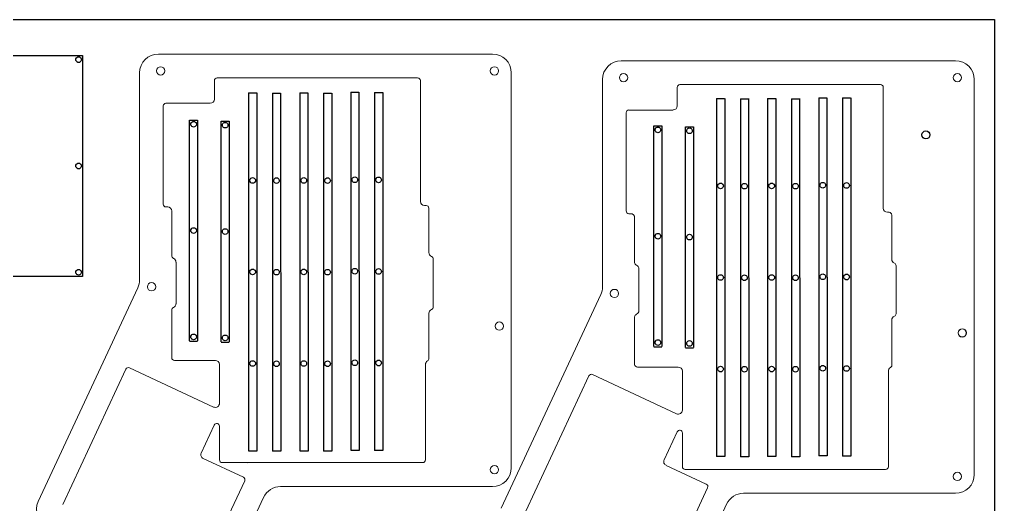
# Model space of a CAD drawing. Header units: inches. Extents: x 1582 to 2232, y 464 to 864.
# Drawn here: x 1869.1 to 2232.3, y 683.2 to 863.9 of the extents above; entities that cross this region are included whole.
import ezdxf

# ---------------------------------------------------------------- set-up
doc = ezdxf.new("R2010")
doc.units = ezdxf.units.IN
doc.header["$MEASUREMENT"] = 0

msp = doc.modelspace()

# ---------------------------------------------------------------- linework, layer by layer
at = {"color": 0}
for p, q in [((1753.31, 850.42), (1892.66, 850.42)), ((1890.31, 849.54), (1890.54, 849.77)), ((1890.54, 849.77), (1890.83, 849.92)), ((1890.83, 849.92), (1891.16, 849.97)), ((1891.16, 849.97), (1891.48, 849.92)), ((1891.48, 849.92), (1891.78, 849.77)), ((1891.78, 849.77), (1892.01, 849.54)), ((1892.66, 850.42), (1892.66, 768.22)), ((1890.11, 848.92), (1890.16, 849.24)), ((1890.16, 848.6), (1890.11, 848.92)), ((1890.16, 849.24), (1890.31, 849.54)), ((1890.31, 848.3), (1890.16, 848.6)), ((1890.54, 848.07), (1890.31, 848.3)), ((1890.83, 847.92), (1890.54, 848.07)), ((1891.16, 847.87), (1890.83, 847.92)), ((1891.48, 847.92), (1891.16, 847.87)), ((1891.78, 848.07), (1891.48, 847.92)), ((1892.01, 848.3), (1891.78, 848.07)), ((1892.01, 849.54), (1892.16, 849.24)), ((1892.16, 848.6), (1892.01, 848.3)), ((1892.16, 849.24), (1892.21, 848.92)), ((1892.21, 848.92), (1892.16, 848.6)), ((1954.47, 836.52), (1954.47, 703.17)), ((1963.35, 836.44), (1963.35, 703.09)), ((1973.49, 836.52), (1973.49, 703.17)), ((1982.37, 836.44), (1982.37, 703.09)), ((1992.51, 836.79), (1992.51, 703.44)), ((2001.39, 836.71), (2001.39, 703.36)), ((2128.74, 834.47), (2128.74, 701.11)), ((2137.62, 834.39), (2137.62, 701.03)), ((2147.76, 834.47), (2147.76, 701.11)), ((2156.64, 834.39), (2156.64, 701.03)), ((2166.78, 834.73), (2166.78, 701.38)), ((2175.66, 834.65), (2175.66, 701.3)), ((1932.5, 744.15), (1932.5, 826.35)), ((1932.95, 824.85), (1933, 825.17)), ((1933, 824.52), (1932.95, 824.85)), ((1933, 825.17), (1933.15, 825.47)), ((1933.15, 824.23), (1933, 824.52)), ((1933.15, 825.47), (1933.38, 825.7)), ((1933.38, 825.7), (1933.67, 825.85)), ((1933.67, 825.85), (1934, 825.9)), ((1934, 825.9), (1934.32, 825.85)), ((1934.32, 825.85), (1934.62, 825.7)), ((1934.62, 825.7), (1934.85, 825.47)), ((1934.85, 825.47), (1935, 825.17)), ((1935, 824.52), (1934.85, 824.23)), ((1935, 825.17), (1935.05, 824.85)), ((1935.05, 824.85), (1935, 824.52)), ((1944.23, 743.81), (1944.23, 826.01)), ((1944.68, 824.51), (1944.73, 824.84)), ((1944.73, 824.19), (1944.68, 824.51)), ((1944.73, 824.84), (1944.88, 825.13)), ((1944.88, 825.13), (1945.12, 825.36)), ((1945.12, 825.36), (1945.41, 825.51)), ((1945.41, 825.51), (1945.73, 825.56)), ((1945.73, 825.56), (1946.06, 825.51)), ((1946.06, 825.51), (1946.35, 825.36)), ((1946.35, 825.36), (1946.58, 825.13)), ((1946.58, 825.13), (1946.73, 824.84)), ((1946.73, 824.84), (1946.78, 824.51)), ((1946.78, 824.51), (1946.73, 824.19)), ((1933.38, 824), (1933.15, 824.23)), ((1933.67, 823.85), (1933.38, 824)), ((1934, 823.8), (1933.67, 823.85)), ((1934.32, 823.85), (1934, 823.8)), ((1934.62, 824), (1934.32, 823.85)), ((1934.85, 824.23), (1934.62, 824)), ((1944.88, 823.9), (1944.73, 824.19)), ((1945.12, 823.66), (1944.88, 823.9)), ((1945.41, 823.52), (1945.12, 823.66)), ((1945.73, 823.47), (1945.41, 823.52)), ((1946.06, 823.52), (1945.73, 823.47)), ((1946.35, 823.66), (1946.06, 823.52)), ((1946.58, 823.9), (1946.35, 823.66)), ((1946.73, 824.19), (1946.58, 823.9)), ((2105.43, 742.06), (2105.43, 824.26)), ((2105.88, 822.76), (2105.93, 823.08)), ((2105.93, 822.43), (2105.88, 822.76)), ((2105.93, 823.08), (2106.08, 823.37)), ((2106.08, 822.14), (2105.93, 822.43)), ((2106.08, 823.37), (2106.31, 823.61)), ((2106.31, 821.91), (2106.08, 822.14)), ((2106.31, 823.61), (2106.6, 823.76)), ((2106.6, 821.76), (2106.31, 821.91)), ((2106.6, 823.76), (2106.93, 823.81)), ((2106.93, 821.71), (2106.6, 821.76)), ((2106.93, 823.81), (2107.25, 823.76)), ((2107.25, 821.76), (2106.93, 821.71)), ((2107.25, 823.76), (2107.54, 823.61)), ((2107.54, 821.91), (2107.25, 821.76)), ((2107.54, 823.61), (2107.78, 823.37)), ((2107.78, 822.14), (2107.54, 821.91)), ((2107.78, 823.37), (2107.92, 823.08)), ((2107.92, 822.43), (2107.78, 822.14)), ((2107.92, 823.08), (2107.98, 822.76)), ((2107.98, 822.76), (2107.92, 822.43)), ((2117.16, 741.72), (2117.16, 823.92)), ((2117.61, 822.42), (2117.66, 822.75)), ((2117.66, 822.1), (2117.61, 822.42)), ((2117.66, 822.75), (2117.81, 823.04)), ((2117.81, 821.81), (2117.66, 822.1)), ((2117.81, 823.04), (2118.04, 823.27)), ((2118.04, 821.57), (2117.81, 821.81)), ((2118.04, 823.27), (2118.33, 823.42)), ((2118.33, 821.43), (2118.04, 821.57)), ((2118.33, 823.42), (2118.66, 823.47)), ((2118.66, 821.37), (2118.33, 821.43)), ((2118.66, 823.47), (2118.98, 823.42)), ((2118.98, 821.43), (2118.66, 821.37)), ((2118.98, 823.42), (2119.28, 823.27)), ((2119.28, 821.57), (2118.98, 821.43)), ((2119.28, 823.27), (2119.51, 823.04)), ((2119.51, 821.81), (2119.28, 821.57)), ((2119.51, 823.04), (2119.66, 822.75)), ((2119.66, 822.1), (2119.51, 821.81)), ((2119.66, 822.75), (2119.71, 822.42)), ((2119.71, 822.42), (2119.66, 822.1)), ((1890.16, 809.64), (1890.31, 809.94)), ((1890.31, 809.94), (1890.54, 810.17)), ((1890.54, 810.17), (1890.83, 810.32)), ((1890.83, 810.32), (1891.16, 810.37)), ((1891.16, 810.37), (1891.48, 810.32)), ((1891.48, 810.32), (1891.78, 810.17)), ((1891.78, 810.17), (1892.01, 809.94)), ((1892.01, 809.94), (1892.16, 809.64)), ((1890.11, 809.32), (1890.16, 809.64)), ((1890.16, 809), (1890.11, 809.32)), ((1890.31, 808.7), (1890.16, 809)), ((1890.54, 808.47), (1890.31, 808.7)), ((1890.83, 808.32), (1890.54, 808.47)), ((1891.16, 808.27), (1890.83, 808.32)), ((1891.48, 808.32), (1891.16, 808.27)), ((1891.78, 808.47), (1891.48, 808.32)), ((1892.01, 808.7), (1891.78, 808.47)), ((1892.16, 809), (1892.01, 808.7)), ((1892.16, 809.64), (1892.21, 809.32)), ((1892.21, 809.32), (1892.16, 809)), ((1954.92, 803.94), (1954.97, 804.26)), ((1954.97, 803.61), (1954.92, 803.94)), ((1954.97, 804.26), (1955.12, 804.55)), ((1955.12, 803.32), (1954.97, 803.61)), ((1955.12, 804.55), (1955.35, 804.79)), ((1955.35, 803.09), (1955.12, 803.32)), ((1955.35, 804.79), (1955.65, 804.93)), ((1955.65, 802.94), (1955.35, 803.09)), ((1955.65, 804.93), (1955.97, 804.98)), ((1955.97, 802.89), (1955.65, 802.94)), ((1955.97, 804.98), (1956.3, 804.93)), ((1956.3, 802.94), (1955.97, 802.89)), ((1956.3, 804.93), (1956.59, 804.79)), ((1956.59, 803.09), (1956.3, 802.94)), ((1956.59, 804.79), (1956.82, 804.55)), ((1956.82, 803.32), (1956.59, 803.09)), ((1956.82, 804.55), (1956.97, 804.26)), ((1956.97, 803.61), (1956.82, 803.32)), ((1956.97, 804.26), (1957.02, 803.94)), ((1957.02, 803.94), (1956.97, 803.61)), ((1963.8, 803.86), (1963.85, 804.18)), ((1963.85, 803.53), (1963.8, 803.86)), ((1963.85, 804.18), (1964, 804.47)), ((1964, 803.24), (1963.85, 803.53)), ((1964, 804.47), (1964.23, 804.7)), ((1964.23, 803.01), (1964, 803.24)), ((1964.23, 804.7), (1964.53, 804.85)), ((1964.53, 802.86), (1964.23, 803.01)), ((1964.53, 804.85), (1964.85, 804.9)), ((1964.85, 802.81), (1964.53, 802.86)), ((1964.85, 804.9), (1965.18, 804.85)), ((1965.18, 802.86), (1964.85, 802.81)), ((1965.18, 804.85), (1965.47, 804.7)), ((1965.47, 803.01), (1965.18, 802.86)), ((1965.47, 804.7), (1965.7, 804.47)), ((1965.7, 803.24), (1965.47, 803.01)), ((1965.7, 804.47), (1965.85, 804.18)), ((1965.85, 803.53), (1965.7, 803.24)), ((1965.85, 804.18), (1965.9, 803.86)), ((1965.9, 803.86), (1965.85, 803.53)), ((1973.94, 803.94), (1973.99, 804.26)), ((1973.99, 803.61), (1973.94, 803.94)), ((1973.99, 804.26), (1974.14, 804.55)), ((1974.14, 803.32), (1973.99, 803.61)), ((1974.14, 804.55), (1974.38, 804.79)), ((1974.38, 803.09), (1974.14, 803.32)), ((1974.38, 804.79), (1974.67, 804.93)), ((1974.67, 802.94), (1974.38, 803.09)), ((1974.67, 804.93), (1974.99, 804.98)), ((1974.99, 802.89), (1974.67, 802.94)), ((1974.99, 804.98), (1975.32, 804.93)), ((1975.32, 802.94), (1974.99, 802.89)), ((1975.32, 804.93), (1975.61, 804.79)), ((1975.61, 803.09), (1975.32, 802.94)), ((1975.61, 804.79), (1975.84, 804.55)), ((1975.84, 803.32), (1975.61, 803.09)), ((1975.84, 804.55), (1975.99, 804.26)), ((1975.99, 803.61), (1975.84, 803.32)), ((1975.99, 804.26), (1976.04, 803.94)), ((1976.04, 803.94), (1975.99, 803.61)), ((1982.82, 803.86), (1982.87, 804.18)), ((1982.87, 803.53), (1982.82, 803.86)), ((1982.87, 804.18), (1983.02, 804.47)), ((1983.02, 803.24), (1982.87, 803.53)), ((1983.02, 804.47), (1983.25, 804.7)), ((1983.25, 803.01), (1983.02, 803.24)), ((1983.25, 804.7), (1983.55, 804.85)), ((1983.55, 802.86), (1983.25, 803.01)), ((1983.55, 804.85), (1983.87, 804.9)), ((1983.87, 802.81), (1983.55, 802.86)), ((1983.87, 804.9), (1984.2, 804.85)), ((1984.2, 802.86), (1983.87, 802.81)), ((1984.2, 804.85), (1984.49, 804.7)), ((1984.49, 803.01), (1984.2, 802.86)), ((1984.49, 804.7), (1984.72, 804.47)), ((1984.72, 803.24), (1984.49, 803.01)), ((1984.72, 804.47), (1984.87, 804.18)), ((1984.87, 803.53), (1984.72, 803.24)), ((1984.87, 804.18), (1984.92, 803.86)), ((1984.92, 803.86), (1984.87, 803.53)), ((1992.96, 804.2), (1993.01, 804.53)), ((1993.01, 803.88), (1992.96, 804.2)), ((1993.01, 804.53), (1993.16, 804.82)), ((1993.16, 803.59), (1993.01, 803.88)), ((1993.16, 804.82), (1993.4, 805.05)), ((1993.4, 803.35), (1993.16, 803.59)), ((1993.4, 805.05), (1993.69, 805.2)), ((1993.69, 803.2), (1993.4, 803.35)), ((1993.69, 805.2), (1994.01, 805.25)), ((1994.01, 803.15), (1993.69, 803.2)), ((1994.01, 805.25), (1994.34, 805.2)), ((1994.34, 803.2), (1994.01, 803.15)), ((1994.34, 805.2), (1994.63, 805.05)), ((1994.63, 803.35), (1994.34, 803.2)), ((1994.63, 805.05), (1994.86, 804.82)), ((1994.86, 803.59), (1994.63, 803.35)), ((1994.86, 804.82), (1995.01, 804.53)), ((1995.01, 803.88), (1994.86, 803.59)), ((1995.01, 804.53), (1995.06, 804.2)), ((1995.06, 804.2), (1995.01, 803.88)), ((2001.84, 804.12), (2001.89, 804.45)), ((2001.89, 803.8), (2001.84, 804.12)), ((2001.89, 804.45), (2002.04, 804.74)), ((2002.04, 803.51), (2001.89, 803.8)), ((2002.04, 804.74), (2002.28, 804.97)), ((2002.28, 803.27), (2002.04, 803.51)), ((2002.28, 804.97), (2002.57, 805.12)), ((2002.57, 803.12), (2002.28, 803.27)), ((2002.57, 805.12), (2002.89, 805.17)), ((2002.89, 803.07), (2002.57, 803.12)), ((2002.89, 805.17), (2003.22, 805.12)), ((2003.22, 803.12), (2002.89, 803.07)), ((2003.22, 805.12), (2003.51, 804.97)), ((2003.51, 803.27), (2003.22, 803.12)), ((2003.51, 804.97), (2003.74, 804.74)), ((2003.74, 803.51), (2003.51, 803.27)), ((2003.74, 804.74), (2003.89, 804.45)), ((2003.89, 803.8), (2003.74, 803.51)), ((2003.89, 804.45), (2003.94, 804.12)), ((2003.94, 804.12), (2003.89, 803.8)), ((2129.24, 802.2), (2129.39, 802.49)), ((2129.39, 802.49), (2129.63, 802.73)), ((2129.63, 802.73), (2129.92, 802.88)), ((2129.92, 802.88), (2130.24, 802.93)), ((2130.24, 802.93), (2130.57, 802.88)), ((2130.57, 802.88), (2130.86, 802.73)), ((2130.86, 802.73), (2131.09, 802.49)), ((2131.09, 802.49), (2131.24, 802.2)), ((2138.27, 802.41), (2138.51, 802.65)), ((2138.51, 802.65), (2138.8, 802.8)), ((2138.8, 802.8), (2139.12, 802.85)), ((2139.12, 802.85), (2139.45, 802.8)), ((2139.45, 802.8), (2139.74, 802.65)), ((2139.74, 802.65), (2139.97, 802.41)), ((2148.27, 802.2), (2148.41, 802.49)), ((2148.41, 802.49), (2148.65, 802.73)), ((2148.65, 802.73), (2148.94, 802.88)), ((2148.94, 802.88), (2149.26, 802.93)), ((2149.26, 802.93), (2149.59, 802.88)), ((2149.59, 802.88), (2149.88, 802.73)), ((2149.88, 802.73), (2150.11, 802.49)), ((2150.11, 802.49), (2150.26, 802.2)), ((2157.29, 802.41), (2157.53, 802.65)), ((2157.53, 802.65), (2157.82, 802.8)), ((2157.82, 802.8), (2158.14, 802.85)), ((2158.14, 802.85), (2158.47, 802.8)), ((2158.47, 802.8), (2158.76, 802.65)), ((2158.76, 802.65), (2158.99, 802.41)), ((2167.29, 802.47), (2167.43, 802.76)), ((2167.43, 802.76), (2167.67, 803)), ((2167.67, 803), (2167.96, 803.14)), ((2167.96, 803.14), (2168.28, 803.2)), ((2168.28, 803.2), (2168.61, 803.14)), ((2168.61, 803.14), (2168.9, 803)), ((2168.9, 803), (2169.13, 802.76)), ((2169.13, 802.76), (2169.28, 802.47)), ((2176.17, 802.39), (2176.31, 802.68)), ((2176.31, 802.68), (2176.55, 802.92)), ((2176.55, 802.92), (2176.84, 803.06)), ((2176.84, 803.06), (2177.16, 803.12)), ((2177.16, 803.12), (2177.49, 803.06)), ((2177.49, 803.06), (2177.78, 802.92)), ((2177.78, 802.92), (2178.01, 802.68)), ((2178.01, 802.68), (2178.16, 802.39)), ((2129.19, 801.88), (2129.24, 802.2)), ((2129.24, 801.55), (2129.19, 801.88)), ((2129.39, 801.26), (2129.24, 801.55)), ((2129.63, 801.03), (2129.39, 801.26)), ((2129.92, 800.88), (2129.63, 801.03)), ((2130.24, 800.83), (2129.92, 800.88)), ((2130.57, 800.88), (2130.24, 800.83)), ((2130.86, 801.03), (2130.57, 800.88)), ((2131.09, 801.26), (2130.86, 801.03)), ((2131.24, 801.55), (2131.09, 801.26)), ((2131.24, 802.2), (2131.29, 801.88)), ((2131.29, 801.88), (2131.24, 801.55)), ((2138.07, 801.8), (2138.12, 802.12)), ((2138.12, 801.47), (2138.07, 801.8)), ((2138.12, 802.12), (2138.27, 802.41)), ((2138.27, 801.18), (2138.12, 801.47)), ((2138.51, 800.95), (2138.27, 801.18)), ((2138.8, 800.8), (2138.51, 800.95)), ((2139.12, 800.75), (2138.8, 800.8)), ((2139.45, 800.8), (2139.12, 800.75)), ((2139.74, 800.95), (2139.45, 800.8)), ((2139.97, 801.18), (2139.74, 800.95)), ((2139.97, 802.41), (2140.12, 802.12)), ((2140.12, 801.47), (2139.97, 801.18)), ((2140.12, 802.12), (2140.17, 801.8)), ((2140.17, 801.8), (2140.12, 801.47)), ((2148.21, 801.88), (2148.27, 802.2)), ((2148.27, 801.55), (2148.21, 801.88)), ((2148.41, 801.26), (2148.27, 801.55)), ((2148.65, 801.03), (2148.41, 801.26)), ((2148.94, 800.88), (2148.65, 801.03)), ((2149.26, 800.83), (2148.94, 800.88)), ((2149.59, 800.88), (2149.26, 800.83)), ((2149.88, 801.03), (2149.59, 800.88)), ((2150.11, 801.26), (2149.88, 801.03)), ((2150.26, 801.55), (2150.11, 801.26)), ((2150.26, 802.2), (2150.31, 801.88)), ((2150.31, 801.88), (2150.26, 801.55)), ((2157.09, 801.8), (2157.14, 802.12)), ((2157.14, 801.47), (2157.09, 801.8)), ((2157.14, 802.12), (2157.29, 802.41)), ((2157.29, 801.18), (2157.14, 801.47)), ((2157.53, 800.95), (2157.29, 801.18)), ((2157.82, 800.8), (2157.53, 800.95)), ((2158.14, 800.75), (2157.82, 800.8)), ((2158.47, 800.8), (2158.14, 800.75)), ((2158.76, 800.95), (2158.47, 800.8)), ((2158.99, 801.18), (2158.76, 800.95)), ((2158.99, 802.41), (2159.14, 802.12)), ((2159.14, 801.47), (2158.99, 801.18)), ((2159.14, 802.12), (2159.19, 801.8)), ((2159.19, 801.8), (2159.14, 801.47)), ((2167.24, 802.15), (2167.29, 802.47)), ((2167.29, 801.82), (2167.24, 802.15)), ((2167.43, 801.53), (2167.29, 801.82)), ((2167.67, 801.3), (2167.43, 801.53)), ((2167.96, 801.15), (2167.67, 801.3)), ((2168.28, 801.1), (2167.96, 801.15)), ((2168.61, 801.15), (2168.28, 801.1)), ((2168.9, 801.3), (2168.61, 801.15)), ((2169.13, 801.53), (2168.9, 801.3)), ((2169.28, 801.82), (2169.13, 801.53)), ((2169.28, 802.47), (2169.33, 802.15)), ((2169.33, 802.15), (2169.28, 801.82)), ((2176.11, 802.07), (2176.17, 802.39)), ((2176.17, 801.74), (2176.11, 802.07)), ((2176.31, 801.45), (2176.17, 801.74)), ((2176.55, 801.22), (2176.31, 801.45)), ((2176.84, 801.07), (2176.55, 801.22)), ((2177.16, 801.02), (2176.84, 801.07)), ((2177.49, 801.07), (2177.16, 801.02)), ((2177.78, 801.22), (2177.49, 801.07)), ((2178.01, 801.45), (2177.78, 801.22)), ((2178.16, 801.74), (2178.01, 801.45)), ((2178.16, 802.39), (2178.21, 802.07)), ((2178.21, 802.07), (2178.16, 801.74)), ((1932.95, 785.25), (1933, 785.57)), ((1933, 784.92), (1932.95, 785.25)), ((1933, 785.57), (1933.15, 785.87)), ((1933.15, 784.63), (1933, 784.92)), ((1933.15, 785.87), (1933.38, 786.1)), ((1933.38, 784.4), (1933.15, 784.63)), ((1933.38, 786.1), (1933.67, 786.25)), ((1933.67, 784.25), (1933.38, 784.4)), ((1933.67, 786.25), (1934, 786.3)), ((1934, 786.3), (1934.32, 786.25)), ((1934.32, 786.25), (1934.62, 786.1)), ((1934.62, 784.4), (1934.32, 784.25)), ((1934.62, 786.1), (1934.85, 785.87)), ((1934.85, 784.63), (1934.62, 784.4)), ((1934.85, 785.87), (1935, 785.57)), ((1935, 784.92), (1934.85, 784.63)), ((1935, 785.57), (1935.05, 785.25)), ((1935.05, 785.25), (1935, 784.92)), ((1944.68, 784.91), (1944.73, 785.24)), ((1944.73, 784.59), (1944.68, 784.91)), ((1944.73, 785.24), (1944.88, 785.53)), ((1944.88, 784.3), (1944.73, 784.59)), ((1944.88, 785.53), (1945.12, 785.76)), ((1945.12, 785.76), (1945.41, 785.91)), ((1945.41, 785.91), (1945.73, 785.96)), ((1945.73, 785.96), (1946.06, 785.91)), ((1946.06, 785.91), (1946.35, 785.76)), ((1946.35, 785.76), (1946.58, 785.53)), ((1946.58, 785.53), (1946.73, 785.24)), ((1946.73, 784.59), (1946.58, 784.3)), ((1946.73, 785.24), (1946.78, 784.91)), ((1946.78, 784.91), (1946.73, 784.59)), ((1934, 784.2), (1933.67, 784.25)), ((1934.32, 784.25), (1934, 784.2)), ((1945.12, 784.07), (1944.88, 784.3)), ((1945.41, 783.92), (1945.12, 784.07)), ((1945.73, 783.86), (1945.41, 783.92)), ((1946.06, 783.92), (1945.73, 783.86)), ((1946.35, 784.07), (1946.06, 783.92)), ((1946.58, 784.3), (1946.35, 784.07)), ((2105.88, 783.16), (2105.93, 783.48)), ((2105.93, 782.83), (2105.88, 783.16)), ((2105.93, 783.48), (2106.08, 783.78)), ((2106.08, 782.54), (2105.93, 782.83)), ((2106.08, 783.78), (2106.31, 784.01)), ((2106.31, 782.31), (2106.08, 782.54)), ((2106.31, 784.01), (2106.6, 784.16)), ((2106.6, 782.16), (2106.31, 782.31)), ((2106.6, 784.16), (2106.93, 784.21)), ((2106.93, 782.11), (2106.6, 782.16)), ((2106.93, 784.21), (2107.25, 784.16)), ((2107.25, 782.16), (2106.93, 782.11)), ((2107.25, 784.16), (2107.54, 784.01)), ((2107.54, 782.31), (2107.25, 782.16)), ((2107.54, 784.01), (2107.78, 783.78)), ((2107.78, 782.54), (2107.54, 782.31)), ((2107.78, 783.78), (2107.92, 783.48)), ((2107.92, 782.83), (2107.78, 782.54)), ((2107.92, 783.48), (2107.98, 783.16)), ((2107.98, 783.16), (2107.92, 782.83)), ((2117.61, 782.82), (2117.66, 783.15)), ((2117.66, 782.5), (2117.61, 782.82)), ((2117.66, 783.15), (2117.81, 783.44)), ((2117.81, 782.21), (2117.66, 782.5)), ((2117.81, 783.44), (2118.04, 783.67)), ((2118.04, 781.97), (2117.81, 782.21)), ((2118.04, 783.67), (2118.33, 783.82)), ((2118.33, 781.82), (2118.04, 781.97)), ((2118.33, 783.82), (2118.66, 783.87)), ((2118.66, 781.77), (2118.33, 781.82)), ((2118.66, 783.87), (2118.98, 783.82)), ((2118.98, 781.82), (2118.66, 781.77)), ((2118.98, 783.82), (2119.28, 783.67)), ((2119.28, 781.97), (2118.98, 781.82)), ((2119.28, 783.67), (2119.51, 783.44)), ((2119.51, 782.21), (2119.28, 781.97)), ((2119.51, 783.44), (2119.66, 783.15)), ((2119.66, 782.5), (2119.51, 782.21)), ((2119.66, 783.15), (2119.71, 782.82)), ((2119.71, 782.82), (2119.66, 782.5)), ((1890.11, 769.72), (1890.16, 770.04)), ((1890.16, 770.04), (1890.31, 770.34)), ((1890.31, 770.34), (1890.54, 770.57)), ((1890.54, 770.57), (1890.83, 770.72)), ((1890.83, 770.72), (1891.16, 770.77)), ((1891.16, 770.77), (1891.48, 770.72)), ((1891.48, 770.72), (1891.78, 770.57)), ((1891.78, 770.57), (1892.01, 770.34)), ((1892.01, 770.34), (1892.16, 770.04)), ((1892.16, 770.04), (1892.21, 769.72)), ((1954.92, 769.85), (1954.97, 770.17)), ((1954.97, 769.52), (1954.92, 769.85)), ((1954.97, 770.17), (1955.12, 770.46)), ((1955.12, 770.46), (1955.35, 770.7)), ((1955.35, 770.7), (1955.65, 770.85)), ((1955.65, 770.85), (1955.97, 770.9)), ((1955.97, 770.9), (1956.3, 770.85)), ((1956.3, 770.85), (1956.59, 770.7)), ((1956.59, 770.7), (1956.82, 770.46)), ((1956.82, 770.46), (1956.97, 770.17)), ((1956.97, 770.17), (1957.02, 769.85)), ((1957.02, 769.85), (1956.97, 769.52)), ((1963.8, 769.77), (1963.85, 770.09)), ((1963.85, 770.09), (1964, 770.38)), ((1964, 770.38), (1964.23, 770.62)), ((1964.23, 770.62), (1964.53, 770.77)), ((1964.53, 770.77), (1964.85, 770.82)), ((1964.85, 770.82), (1965.18, 770.77)), ((1965.18, 770.77), (1965.47, 770.62)), ((1965.47, 770.62), (1965.7, 770.38)), ((1965.7, 770.38), (1965.85, 770.09)), ((1965.85, 770.09), (1965.9, 769.77)), ((1973.94, 769.85), (1973.99, 770.17)), ((1973.99, 769.52), (1973.94, 769.85)), ((1973.99, 770.17), (1974.14, 770.46)), ((1974.14, 770.46), (1974.38, 770.7)), ((1974.38, 770.7), (1974.67, 770.85)), ((1974.67, 770.85), (1974.99, 770.9)), ((1974.99, 770.9), (1975.32, 770.85)), ((1975.32, 770.85), (1975.61, 770.7)), ((1975.61, 770.7), (1975.84, 770.46)), ((1975.84, 770.46), (1975.99, 770.17)), ((1975.99, 770.17), (1976.04, 769.85)), ((1976.04, 769.85), (1975.99, 769.52)), ((1982.82, 769.77), (1982.87, 770.09)), ((1982.87, 770.09), (1983.02, 770.38)), ((1983.02, 770.38), (1983.25, 770.62)), ((1983.25, 770.62), (1983.55, 770.77)), ((1983.55, 770.77), (1983.87, 770.82)), ((1983.87, 770.82), (1984.2, 770.77)), ((1984.2, 770.77), (1984.49, 770.62)), ((1984.49, 770.62), (1984.72, 770.38)), ((1984.72, 770.38), (1984.87, 770.09)), ((1984.87, 770.09), (1984.92, 769.77)), ((1992.96, 770.12), (1993.01, 770.44)), ((1993.01, 769.79), (1992.96, 770.12)), ((1993.01, 770.44), (1993.16, 770.73)), ((1993.16, 770.73), (1993.4, 770.96)), ((1993.4, 770.96), (1993.69, 771.11)), ((1993.69, 771.11), (1994.01, 771.17)), ((1994.01, 771.17), (1994.34, 771.11)), ((1994.34, 771.11), (1994.63, 770.96)), ((1994.63, 770.96), (1994.86, 770.73)), ((1994.86, 770.73), (1995.01, 770.44)), ((1995.01, 770.44), (1995.06, 770.12)), ((1995.06, 770.12), (1995.01, 769.79)), ((2001.84, 770.04), (2001.89, 770.36)), ((2001.89, 769.71), (2001.84, 770.04)), ((2001.89, 770.36), (2002.04, 770.65)), ((2002.04, 770.65), (2002.28, 770.88)), ((2002.28, 770.88), (2002.57, 771.03)), ((2002.57, 771.03), (2002.89, 771.09)), ((2002.89, 771.09), (2003.22, 771.03)), ((2003.22, 771.03), (2003.51, 770.88)), ((2003.51, 770.88), (2003.74, 770.65)), ((2003.74, 770.65), (2003.89, 770.36)), ((2003.89, 770.36), (2003.94, 770.04)), ((2003.94, 770.04), (2003.89, 769.71)), ((1892.66, 768.22), (1753.31, 768.22)), ((1890.16, 769.4), (1890.11, 769.72)), ((1890.31, 769.1), (1890.16, 769.4)), ((1890.54, 768.87), (1890.31, 769.1)), ((1890.83, 768.72), (1890.54, 768.87)), ((1891.16, 768.67), (1890.83, 768.72)), ((1891.48, 768.72), (1891.16, 768.67)), ((1891.78, 768.87), (1891.48, 768.72)), ((1892.01, 769.1), (1891.78, 768.87)), ((1892.16, 769.4), (1892.01, 769.1)), ((1892.21, 769.72), (1892.16, 769.4)), ((1955.12, 769.23), (1954.97, 769.52)), ((1955.35, 769), (1955.12, 769.23)), ((1955.65, 768.85), (1955.35, 769)), ((1955.97, 768.8), (1955.65, 768.85)), ((1956.3, 768.85), (1955.97, 768.8)), ((1956.59, 769), (1956.3, 768.85)), ((1956.82, 769.23), (1956.59, 769)), ((1956.97, 769.52), (1956.82, 769.23)), ((1963.85, 769.44), (1963.8, 769.77)), ((1964, 769.15), (1963.85, 769.44)), ((1964.23, 768.92), (1964, 769.15)), ((1964.53, 768.77), (1964.23, 768.92)), ((1964.85, 768.72), (1964.53, 768.77)), ((1965.18, 768.77), (1964.85, 768.72)), ((1965.47, 768.92), (1965.18, 768.77)), ((1965.7, 769.15), (1965.47, 768.92)), ((1965.85, 769.44), (1965.7, 769.15)), ((1965.9, 769.77), (1965.85, 769.44)), ((1974.14, 769.23), (1973.99, 769.52)), ((1974.38, 769), (1974.14, 769.23)), ((1974.67, 768.85), (1974.38, 769)), ((1974.99, 768.8), (1974.67, 768.85)), ((1975.32, 768.85), (1974.99, 768.8)), ((1975.61, 769), (1975.32, 768.85)), ((1975.84, 769.23), (1975.61, 769)), ((1975.99, 769.52), (1975.84, 769.23)), ((1982.87, 769.44), (1982.82, 769.77)), ((1983.02, 769.15), (1982.87, 769.44)), ((1983.25, 768.92), (1983.02, 769.15)), ((1983.55, 768.77), (1983.25, 768.92)), ((1983.87, 768.72), (1983.55, 768.77)), ((1984.2, 768.77), (1983.87, 768.72)), ((1984.49, 768.92), (1984.2, 768.77)), ((1984.72, 769.15), (1984.49, 768.92)), ((1984.87, 769.44), (1984.72, 769.15)), ((1984.92, 769.77), (1984.87, 769.44)), ((1993.16, 769.5), (1993.01, 769.79)), ((1993.4, 769.27), (1993.16, 769.5)), ((1993.69, 769.12), (1993.4, 769.27)), ((1994.01, 769.07), (1993.69, 769.12)), ((1994.34, 769.12), (1994.01, 769.07)), ((1994.63, 769.27), (1994.34, 769.12)), ((1994.86, 769.5), (1994.63, 769.27)), ((1995.01, 769.79), (1994.86, 769.5)), ((2002.04, 769.42), (2001.89, 769.71)), ((2002.28, 769.19), (2002.04, 769.42)), ((2002.57, 769.04), (2002.28, 769.19)), ((2002.89, 768.99), (2002.57, 769.04)), ((2003.22, 769.04), (2002.89, 768.99)), ((2003.51, 769.19), (2003.22, 769.04)), ((2003.74, 769.42), (2003.51, 769.19)), ((2003.89, 769.71), (2003.74, 769.42)), ((2129.19, 767.79), (2129.24, 768.11)), ((2129.24, 767.47), (2129.19, 767.79)), ((2129.24, 768.11), (2129.39, 768.41)), ((2129.39, 767.17), (2129.24, 767.47)), ((2129.39, 768.41), (2129.63, 768.64)), ((2129.63, 766.94), (2129.39, 767.17)), ((2129.63, 768.64), (2129.92, 768.79)), ((2129.92, 766.79), (2129.63, 766.94)), ((2129.92, 768.79), (2130.24, 768.84)), ((2130.24, 766.74), (2129.92, 766.79)), ((2130.24, 768.84), (2130.57, 768.79)), ((2130.57, 766.79), (2130.24, 766.74)), ((2130.57, 768.79), (2130.86, 768.64)), ((2130.86, 766.94), (2130.57, 766.79)), ((2130.86, 768.64), (2131.09, 768.41)), ((2131.09, 767.17), (2130.86, 766.94)), ((2131.09, 768.41), (2131.24, 768.11)), ((2131.24, 767.47), (2131.09, 767.17)), ((2131.24, 768.11), (2131.29, 767.79)), ((2131.29, 767.79), (2131.24, 767.47)), ((2138.07, 767.71), (2138.12, 768.03)), ((2138.12, 767.39), (2138.07, 767.71)), ((2138.12, 768.03), (2138.27, 768.33)), ((2138.27, 767.09), (2138.12, 767.39)), ((2138.27, 768.33), (2138.51, 768.56)), ((2138.51, 766.86), (2138.27, 767.09)), ((2138.51, 768.56), (2138.8, 768.71)), ((2138.8, 766.71), (2138.51, 766.86)), ((2138.8, 768.71), (2139.12, 768.76)), ((2139.12, 766.66), (2138.8, 766.71)), ((2139.12, 768.76), (2139.45, 768.71)), ((2139.45, 766.71), (2139.12, 766.66)), ((2139.45, 768.71), (2139.74, 768.56)), ((2139.74, 766.86), (2139.45, 766.71)), ((2139.74, 768.56), (2139.97, 768.33)), ((2139.97, 767.09), (2139.74, 766.86)), ((2139.97, 768.33), (2140.12, 768.03)), ((2140.12, 767.39), (2139.97, 767.09)), ((2140.12, 768.03), (2140.17, 767.71)), ((2140.17, 767.71), (2140.12, 767.39)), ((2148.21, 767.79), (2148.27, 768.11)), ((2148.27, 767.47), (2148.21, 767.79)), ((2148.27, 768.11), (2148.41, 768.41)), ((2148.41, 767.17), (2148.27, 767.47)), ((2148.41, 768.41), (2148.65, 768.64)), ((2148.65, 766.94), (2148.41, 767.17)), ((2148.65, 768.64), (2148.94, 768.79)), ((2148.94, 766.79), (2148.65, 766.94)), ((2148.94, 768.79), (2149.26, 768.84)), ((2149.26, 766.74), (2148.94, 766.79)), ((2149.26, 768.84), (2149.59, 768.79)), ((2149.59, 766.79), (2149.26, 766.74)), ((2149.59, 768.79), (2149.88, 768.64)), ((2149.88, 766.94), (2149.59, 766.79)), ((2149.88, 768.64), (2150.11, 768.41)), ((2150.11, 767.17), (2149.88, 766.94)), ((2150.11, 768.41), (2150.26, 768.11)), ((2150.26, 767.47), (2150.11, 767.17)), ((2150.26, 768.11), (2150.31, 767.79)), ((2150.31, 767.79), (2150.26, 767.47)), ((2157.09, 767.71), (2157.14, 768.03)), ((2157.14, 767.39), (2157.09, 767.71)), ((2157.14, 768.03), (2157.29, 768.33)), ((2157.29, 767.09), (2157.14, 767.39)), ((2157.29, 768.33), (2157.53, 768.56)), ((2157.53, 766.86), (2157.29, 767.09)), ((2157.53, 768.56), (2157.82, 768.71)), ((2157.82, 766.71), (2157.53, 766.86)), ((2157.82, 768.71), (2158.14, 768.76)), ((2158.14, 766.66), (2157.82, 766.71)), ((2158.14, 768.76), (2158.47, 768.71)), ((2158.47, 766.71), (2158.14, 766.66)), ((2158.47, 768.71), (2158.76, 768.56)), ((2158.76, 766.86), (2158.47, 766.71)), ((2158.76, 768.56), (2158.99, 768.33)), ((2158.99, 767.09), (2158.76, 766.86)), ((2158.99, 768.33), (2159.14, 768.03)), ((2159.14, 767.39), (2158.99, 767.09)), ((2159.14, 768.03), (2159.19, 767.71)), ((2159.19, 767.71), (2159.14, 767.39)), ((2167.24, 768.06), (2167.29, 768.38)), ((2167.29, 767.73), (2167.24, 768.06)), ((2167.29, 768.38), (2167.43, 768.68)), ((2167.43, 767.44), (2167.29, 767.73)), ((2167.43, 768.68), (2167.67, 768.91)), ((2167.67, 767.21), (2167.43, 767.44)), ((2167.67, 768.91), (2167.96, 769.06)), ((2167.96, 767.06), (2167.67, 767.21)), ((2167.96, 769.06), (2168.28, 769.11)), ((2168.28, 767.01), (2167.96, 767.06)), ((2168.28, 769.11), (2168.61, 769.06)), ((2168.61, 767.06), (2168.28, 767.01)), ((2168.61, 769.06), (2168.9, 768.91)), ((2168.9, 767.21), (2168.61, 767.06)), ((2168.9, 768.91), (2169.13, 768.68)), ((2169.13, 767.44), (2168.9, 767.21)), ((2169.13, 768.68), (2169.28, 768.38)), ((2169.28, 767.73), (2169.13, 767.44)), ((2169.28, 768.38), (2169.33, 768.06)), ((2169.33, 768.06), (2169.28, 767.73)), ((2176.11, 767.98), (2176.17, 768.3)), ((2176.17, 767.65), (2176.11, 767.98)), ((2176.17, 768.3), (2176.31, 768.6)), ((2176.31, 767.36), (2176.17, 767.65)), ((2176.31, 768.6), (2176.55, 768.83)), ((2176.55, 767.13), (2176.31, 767.36)), ((2176.55, 768.83), (2176.84, 768.98)), ((2176.84, 766.98), (2176.55, 767.13)), ((2176.84, 768.98), (2177.16, 769.03)), ((2177.16, 766.93), (2176.84, 766.98)), ((2177.16, 769.03), (2177.49, 768.98)), ((2177.49, 766.98), (2177.16, 766.93)), ((2177.49, 768.98), (2177.78, 768.83)), ((2177.78, 767.13), (2177.49, 766.98)), ((2177.78, 768.83), (2178.01, 768.6)), ((2178.01, 767.36), (2177.78, 767.13)), ((2178.01, 768.6), (2178.16, 768.3)), ((2178.16, 767.65), (2178.01, 767.36)), ((2178.16, 768.3), (2178.21, 767.98)), ((2178.21, 767.98), (2178.16, 767.65)), ((1932.95, 745.65), (1933, 745.97)), ((1933, 745.32), (1932.95, 745.65)), ((1933, 745.97), (1933.15, 746.27)), ((1933.15, 745.03), (1933, 745.32)), ((1933.15, 746.27), (1933.38, 746.5)), ((1933.38, 744.8), (1933.15, 745.03)), ((1933.38, 746.5), (1933.67, 746.65)), ((1933.67, 744.65), (1933.38, 744.8)), ((1933.67, 746.65), (1934, 746.7)), ((1934, 744.6), (1933.67, 744.65)), ((1934, 746.7), (1934.32, 746.65)), ((1934.32, 744.65), (1934, 744.6)), ((1934.32, 746.65), (1934.62, 746.5)), ((1934.62, 744.8), (1934.32, 744.65)), ((1934.62, 746.5), (1934.85, 746.27)), ((1934.85, 745.03), (1934.62, 744.8)), ((1934.85, 746.27), (1935, 745.97)), ((1935, 745.32), (1934.85, 745.03)), ((1935, 745.97), (1935.05, 745.65)), ((1935.05, 745.65), (1935, 745.32)), ((1944.68, 745.31), (1944.73, 745.64)), ((1944.73, 744.99), (1944.68, 745.31)), ((1944.73, 745.64), (1944.88, 745.93)), ((1944.88, 744.7), (1944.73, 744.99)), ((1944.88, 745.93), (1945.12, 746.16)), ((1945.12, 744.46), (1944.88, 744.7)), ((1945.12, 746.16), (1945.41, 746.31)), ((1945.41, 744.32), (1945.12, 744.46)), ((1945.41, 746.31), (1945.73, 746.36)), ((1945.73, 746.36), (1946.06, 746.31)), ((1946.06, 746.31), (1946.35, 746.16)), ((1946.35, 744.46), (1946.06, 744.32)), ((1946.35, 746.16), (1946.58, 745.93)), ((1946.58, 744.7), (1946.35, 744.46)), ((1946.58, 745.93), (1946.73, 745.64)), ((1946.73, 744.99), (1946.58, 744.7)), ((1946.73, 745.64), (1946.78, 745.31)), ((1946.78, 745.31), (1946.73, 744.99)), ((2106.08, 744.17), (2106.31, 744.41)), ((2106.31, 744.41), (2106.6, 744.56)), ((2106.6, 744.56), (2106.93, 744.61)), ((2106.93, 744.61), (2107.25, 744.56)), ((2107.25, 744.56), (2107.54, 744.41)), ((2107.54, 744.41), (2107.78, 744.17)), ((1945.73, 744.26), (1945.41, 744.32)), ((1946.06, 744.32), (1945.73, 744.26)), ((2105.88, 743.56), (2105.93, 743.88)), ((2105.93, 743.23), (2105.88, 743.56)), ((2105.93, 743.88), (2106.08, 744.17)), ((2106.08, 742.94), (2105.93, 743.23)), ((2106.31, 742.71), (2106.08, 742.94)), ((2106.6, 742.56), (2106.31, 742.71)), ((2106.93, 742.51), (2106.6, 742.56)), ((2107.25, 742.56), (2106.93, 742.51)), ((2107.54, 742.71), (2107.25, 742.56)), ((2107.78, 742.94), (2107.54, 742.71)), ((2107.78, 744.17), (2107.92, 743.88)), ((2107.92, 743.23), (2107.78, 742.94)), ((2107.92, 743.88), (2107.98, 743.56)), ((2107.98, 743.56), (2107.92, 743.23)), ((2117.61, 743.22), (2117.66, 743.55)), ((2117.66, 742.9), (2117.61, 743.22)), ((2117.66, 743.55), (2117.81, 743.84)), ((2117.81, 742.61), (2117.66, 742.9)), ((2117.81, 743.84), (2118.04, 744.07)), ((2118.04, 742.37), (2117.81, 742.61)), ((2118.04, 744.07), (2118.33, 744.22)), ((2118.33, 742.23), (2118.04, 742.37)), ((2118.33, 744.22), (2118.66, 744.27)), ((2118.66, 742.17), (2118.33, 742.23)), ((2118.66, 744.27), (2118.98, 744.22)), ((2118.98, 742.23), (2118.66, 742.17)), ((2118.98, 744.22), (2119.28, 744.07)), ((2119.28, 742.37), (2118.98, 742.23)), ((2119.28, 744.07), (2119.51, 743.84)), ((2119.51, 742.61), (2119.28, 742.37)), ((2119.51, 743.84), (2119.66, 743.55)), ((2119.66, 742.9), (2119.51, 742.61)), ((2119.66, 743.55), (2119.71, 743.22)), ((2119.71, 743.22), (2119.66, 742.9)), ((1954.92, 735.76), (1954.97, 736.08)), ((1954.97, 735.44), (1954.92, 735.76)), ((1954.97, 736.08), (1955.12, 736.38)), ((1955.12, 735.14), (1954.97, 735.44)), ((1955.12, 736.38), (1955.35, 736.61)), ((1955.35, 734.91), (1955.12, 735.14)), ((1955.35, 736.61), (1955.65, 736.76)), ((1955.65, 734.76), (1955.35, 734.91)), ((1955.65, 736.76), (1955.97, 736.81)), ((1955.97, 734.71), (1955.65, 734.76)), ((1955.97, 736.81), (1956.3, 736.76)), ((1956.3, 734.76), (1955.97, 734.71)), ((1956.3, 736.76), (1956.59, 736.61)), ((1956.59, 734.91), (1956.3, 734.76)), ((1956.59, 736.61), (1956.82, 736.38)), ((1956.82, 735.14), (1956.59, 734.91)), ((1956.82, 736.38), (1956.97, 736.08)), ((1956.97, 735.44), (1956.82, 735.14)), ((1956.97, 736.08), (1957.02, 735.76)), ((1957.02, 735.76), (1956.97, 735.44)), ((1963.8, 735.68), (1963.85, 736)), ((1963.85, 735.36), (1963.8, 735.68)), ((1963.85, 736), (1964, 736.3)), ((1964, 735.06), (1963.85, 735.36)), ((1964, 736.3), (1964.23, 736.53)), ((1964.23, 734.83), (1964, 735.06)), ((1964.23, 736.53), (1964.53, 736.68)), ((1964.53, 734.68), (1964.23, 734.83)), ((1964.53, 736.68), (1964.85, 736.73)), ((1964.85, 734.63), (1964.53, 734.68)), ((1964.85, 736.73), (1965.18, 736.68)), ((1965.18, 734.68), (1964.85, 734.63)), ((1965.18, 736.68), (1965.47, 736.53)), ((1965.47, 734.83), (1965.18, 734.68)), ((1965.47, 736.53), (1965.7, 736.3)), ((1965.7, 735.06), (1965.47, 734.83)), ((1965.7, 736.3), (1965.85, 736)), ((1965.85, 735.36), (1965.7, 735.06)), ((1965.85, 736), (1965.9, 735.68)), ((1965.9, 735.68), (1965.85, 735.36)), ((1973.94, 735.76), (1973.99, 736.08)), ((1973.99, 735.44), (1973.94, 735.76)), ((1973.99, 736.08), (1974.14, 736.38)), ((1974.14, 735.14), (1973.99, 735.44)), ((1974.14, 736.38), (1974.38, 736.61)), ((1974.38, 734.91), (1974.14, 735.14)), ((1974.38, 736.61), (1974.67, 736.76)), ((1974.67, 734.76), (1974.38, 734.91)), ((1974.67, 736.76), (1974.99, 736.81)), ((1974.99, 734.71), (1974.67, 734.76)), ((1974.99, 736.81), (1975.32, 736.76)), ((1975.32, 734.76), (1974.99, 734.71)), ((1975.32, 736.76), (1975.61, 736.61)), ((1975.61, 734.91), (1975.32, 734.76)), ((1975.61, 736.61), (1975.84, 736.38)), ((1975.84, 735.14), (1975.61, 734.91)), ((1975.84, 736.38), (1975.99, 736.08)), ((1975.99, 735.44), (1975.84, 735.14)), ((1975.99, 736.08), (1976.04, 735.76)), ((1976.04, 735.76), (1975.99, 735.44)), ((1982.82, 735.68), (1982.87, 736)), ((1982.87, 735.36), (1982.82, 735.68)), ((1982.87, 736), (1983.02, 736.3)), ((1983.02, 735.06), (1982.87, 735.36)), ((1983.02, 736.3), (1983.25, 736.53)), ((1983.25, 734.83), (1983.02, 735.06)), ((1983.25, 736.53), (1983.55, 736.68)), ((1983.55, 734.68), (1983.25, 734.83)), ((1983.55, 736.68), (1983.87, 736.73)), ((1983.87, 734.63), (1983.55, 734.68)), ((1983.87, 736.73), (1984.2, 736.68)), ((1984.2, 734.68), (1983.87, 734.63)), ((1984.2, 736.68), (1984.49, 736.53)), ((1984.49, 734.83), (1984.2, 734.68)), ((1984.49, 736.53), (1984.72, 736.3)), ((1984.72, 735.06), (1984.49, 734.83)), ((1984.72, 736.3), (1984.87, 736)), ((1984.87, 735.36), (1984.72, 735.06)), ((1984.87, 736), (1984.92, 735.68)), ((1984.92, 735.68), (1984.87, 735.36)), ((1992.96, 736.03), (1993.01, 736.35)), ((1993.01, 735.7), (1992.96, 736.03)), ((1993.01, 736.35), (1993.16, 736.65)), ((1993.16, 735.41), (1993.01, 735.7)), ((1993.16, 736.65), (1993.4, 736.88)), ((1993.4, 735.18), (1993.16, 735.41)), ((1993.4, 736.88), (1993.69, 737.03)), ((1993.69, 735.03), (1993.4, 735.18)), ((1993.69, 737.03), (1994.01, 737.08)), ((1994.01, 734.98), (1993.69, 735.03)), ((1994.01, 737.08), (1994.34, 737.03)), ((1994.34, 735.03), (1994.01, 734.98)), ((1994.34, 737.03), (1994.63, 736.88)), ((1994.63, 735.18), (1994.34, 735.03)), ((1994.63, 736.88), (1994.86, 736.65)), ((1994.86, 735.41), (1994.63, 735.18)), ((1994.86, 736.65), (1995.01, 736.35)), ((1995.01, 735.7), (1994.86, 735.41)), ((1995.01, 736.35), (1995.06, 736.03)), ((1995.06, 736.03), (1995.01, 735.7)), ((2001.84, 735.95), (2001.89, 736.27)), ((2001.89, 735.62), (2001.84, 735.95)), ((2001.89, 736.27), (2002.04, 736.57)), ((2002.04, 735.33), (2001.89, 735.62)), ((2002.04, 736.57), (2002.28, 736.8)), ((2002.28, 735.1), (2002.04, 735.33)), ((2002.28, 736.8), (2002.57, 736.95)), ((2002.57, 734.95), (2002.28, 735.1)), ((2002.57, 736.95), (2002.89, 737)), ((2002.89, 734.9), (2002.57, 734.95)), ((2002.89, 737), (2003.22, 736.95)), ((2003.22, 734.95), (2002.89, 734.9)), ((2003.22, 736.95), (2003.51, 736.8)), ((2003.51, 735.1), (2003.22, 734.95)), ((2003.51, 736.8), (2003.74, 736.57)), ((2003.74, 735.33), (2003.51, 735.1)), ((2003.74, 736.57), (2003.89, 736.27)), ((2003.89, 735.62), (2003.74, 735.33)), ((2003.89, 736.27), (2003.94, 735.95)), ((2003.94, 735.95), (2003.89, 735.62)), ((2129.19, 733.7), (2129.24, 734.03)), ((2129.24, 733.38), (2129.19, 733.7)), ((2129.24, 734.03), (2129.39, 734.32)), ((2129.39, 734.32), (2129.63, 734.55)), ((2129.63, 734.55), (2129.92, 734.7)), ((2129.92, 734.7), (2130.24, 734.75)), ((2130.24, 734.75), (2130.57, 734.7)), ((2130.57, 734.7), (2130.86, 734.55)), ((2130.86, 734.55), (2131.09, 734.32)), ((2131.09, 734.32), (2131.24, 734.03)), ((2131.24, 734.03), (2131.29, 733.7)), ((2131.29, 733.7), (2131.24, 733.38)), ((2138.07, 733.62), (2138.12, 733.95)), ((2138.12, 733.3), (2138.07, 733.62)), ((2138.12, 733.95), (2138.27, 734.24)), ((2138.27, 734.24), (2138.51, 734.47)), ((2138.51, 734.47), (2138.8, 734.62)), ((2138.8, 734.62), (2139.12, 734.67)), ((2139.12, 734.67), (2139.45, 734.62)), ((2139.45, 734.62), (2139.74, 734.47)), ((2139.74, 734.47), (2139.97, 734.24)), ((2139.97, 734.24), (2140.12, 733.95)), ((2140.12, 733.95), (2140.17, 733.62)), ((2140.17, 733.62), (2140.12, 733.3)), ((2148.21, 733.7), (2148.27, 734.03)), ((2148.27, 733.38), (2148.21, 733.7)), ((2148.27, 734.03), (2148.41, 734.32)), ((2148.41, 734.32), (2148.65, 734.55)), ((2148.65, 734.55), (2148.94, 734.7)), ((2148.94, 734.7), (2149.26, 734.75)), ((2149.26, 734.75), (2149.59, 734.7)), ((2149.59, 734.7), (2149.88, 734.55)), ((2149.88, 734.55), (2150.11, 734.32)), ((2150.11, 734.32), (2150.26, 734.03)), ((2150.26, 734.03), (2150.31, 733.7)), ((2150.31, 733.7), (2150.26, 733.38)), ((2157.09, 733.62), (2157.14, 733.95)), ((2157.14, 733.3), (2157.09, 733.62)), ((2157.14, 733.95), (2157.29, 734.24)), ((2157.29, 734.24), (2157.53, 734.47)), ((2157.53, 734.47), (2157.82, 734.62)), ((2157.82, 734.62), (2158.14, 734.67)), ((2158.14, 734.67), (2158.47, 734.62)), ((2158.47, 734.62), (2158.76, 734.47)), ((2158.76, 734.47), (2158.99, 734.24)), ((2158.99, 734.24), (2159.14, 733.95)), ((2159.14, 733.95), (2159.19, 733.62)), ((2159.19, 733.62), (2159.14, 733.3)), ((2167.24, 733.97), (2167.29, 734.29)), ((2167.29, 733.65), (2167.24, 733.97)), ((2167.29, 734.29), (2167.43, 734.59)), ((2167.43, 733.35), (2167.29, 733.65)), ((2167.43, 734.59), (2167.67, 734.82)), ((2167.67, 734.82), (2167.96, 734.97)), ((2167.96, 734.97), (2168.28, 735.02)), ((2168.28, 735.02), (2168.61, 734.97)), ((2168.61, 734.97), (2168.9, 734.82)), ((2168.9, 734.82), (2169.13, 734.59)), ((2169.13, 734.59), (2169.28, 734.29)), ((2169.28, 733.65), (2169.13, 733.35)), ((2169.28, 734.29), (2169.33, 733.97)), ((2169.33, 733.97), (2169.28, 733.65)), ((2176.11, 733.89), (2176.17, 734.21)), ((2176.17, 733.57), (2176.11, 733.89)), ((2176.17, 734.21), (2176.31, 734.51)), ((2176.31, 733.27), (2176.17, 733.57)), ((2176.31, 734.51), (2176.55, 734.74)), ((2176.55, 734.74), (2176.84, 734.89)), ((2176.84, 734.89), (2177.16, 734.94)), ((2177.16, 734.94), (2177.49, 734.89)), ((2177.49, 734.89), (2177.78, 734.74)), ((2177.78, 734.74), (2178.01, 734.51)), ((2178.01, 734.51), (2178.16, 734.21)), ((2178.16, 733.57), (2178.01, 733.27)), ((2178.16, 734.21), (2178.21, 733.89)), ((2178.21, 733.89), (2178.16, 733.57)), ((2129.39, 733.09), (2129.24, 733.38)), ((2129.63, 732.85), (2129.39, 733.09)), ((2129.92, 732.7), (2129.63, 732.85)), ((2130.24, 732.65), (2129.92, 732.7)), ((2130.57, 732.7), (2130.24, 732.65)), ((2130.86, 732.85), (2130.57, 732.7)), ((2131.09, 733.09), (2130.86, 732.85)), ((2131.24, 733.38), (2131.09, 733.09)), ((2138.27, 733.01), (2138.12, 733.3)), ((2138.51, 732.77), (2138.27, 733.01)), ((2138.8, 732.62), (2138.51, 732.77)), ((2139.12, 732.57), (2138.8, 732.62)), ((2139.45, 732.62), (2139.12, 732.57)), ((2139.74, 732.77), (2139.45, 732.62)), ((2139.97, 733.01), (2139.74, 732.77)), ((2140.12, 733.3), (2139.97, 733.01)), ((2148.41, 733.09), (2148.27, 733.38)), ((2148.65, 732.85), (2148.41, 733.09)), ((2148.94, 732.7), (2148.65, 732.85)), ((2149.26, 732.65), (2148.94, 732.7)), ((2149.59, 732.7), (2149.26, 732.65)), ((2149.88, 732.85), (2149.59, 732.7)), ((2150.11, 733.09), (2149.88, 732.85)), ((2150.26, 733.38), (2150.11, 733.09)), ((2157.29, 733.01), (2157.14, 733.3)), ((2157.53, 732.77), (2157.29, 733.01)), ((2157.82, 732.62), (2157.53, 732.77)), ((2158.14, 732.57), (2157.82, 732.62)), ((2158.47, 732.62), (2158.14, 732.57)), ((2158.76, 732.77), (2158.47, 732.62)), ((2158.99, 733.01), (2158.76, 732.77)), ((2159.14, 733.3), (2158.99, 733.01)), ((2167.67, 733.12), (2167.43, 733.35)), ((2167.96, 732.97), (2167.67, 733.12)), ((2168.28, 732.92), (2167.96, 732.97)), ((2168.61, 732.97), (2168.28, 732.92)), ((2168.9, 733.12), (2168.61, 732.97)), ((2169.13, 733.35), (2168.9, 733.12)), ((2176.55, 733.04), (2176.31, 733.27)), ((2176.84, 732.89), (2176.55, 733.04)), ((2177.16, 732.84), (2176.84, 732.89)), ((2177.49, 732.89), (2177.16, 732.84)), ((2177.78, 733.04), (2177.49, 732.89)), ((2178.01, 733.27), (2177.78, 733.04))]:
    msp.add_line(p, q, dxfattribs=at)
at = {"color": 0, "linetype": 'Continuous', "lineweight": 0}
for p, q in [((1920.86, 851.02), (2045.29, 851.02)), ((2093.27, 848.5), (2217.7, 848.5)), ((1913.86, 766.89), (1913.86, 844.02)), ((2052.29, 844.02), (2052.29, 696.93)), ((1941.71, 834.22), (1941.71, 841.13)), ((1942.71, 842.13), (2017.42, 842.13)), ((2018.42, 841.13), (2018.42, 796.12)), ((2086.27, 764.37), (2086.27, 841.5)), ((2115.12, 839.61), (2189.83, 839.61)), ((2224.7, 841.5), (2224.7, 694.41)), ((2114.12, 831.7), (2114.12, 838.61)), ((2190.83, 838.61), (2190.83, 793.6)), ((1922.66, 795.1), (1922.66, 831.68)), ((1923.68, 832.69), (1940.19, 832.69)), ((2095.07, 792.58), (2095.07, 829.16)), ((2096.08, 830.17), (2112.59, 830.17)), ((1924.32, 794.08), (1923.68, 794.08)), ((1925.84, 775.87), (1925.84, 792.56)), ((2019.95, 794.59), (2020.58, 794.59)), ((2021.6, 793.58), (2021.6, 777.07)), ((2192.35, 792.07), (2192.98, 792.07)), ((2096.72, 791.56), (2096.08, 791.56)), ((2098.24, 773.34), (2098.24, 790.04)), ((2194, 791.06), (2194, 774.55)), ((1927.43, 758.02), (1927.43, 773.51)), ((2023.19, 774.71), (2023.19, 756.82)), ((2099.83, 755.5), (2099.83, 770.99)), ((2195.59, 772.19), (2195.59, 754.29)), ((1876.11, 684.36), (1913.21, 763.93)), ((2048.52, 681.84), (2085.61, 761.41)), ((1925.84, 737.95), (1925.84, 755.66)), ((2021.6, 754.46), (2021.6, 737.61)), ((2098.24, 735.43), (2098.24, 753.14)), ((2194, 751.94), (2194, 735.09)), ((1885.28, 683.24), (1908.79, 733.66)), ((1910.14, 734.15), (1941.45, 719.55)), ((1942.1, 736.93), (1926.86, 736.93)), ((1943.62, 720.93), (1943.62, 735.41)), ((2020.33, 735.41), (2020.33, 699.85)), ((2114.5, 734.41), (2099.26, 734.41)), ((2057.69, 680.72), (2081.19, 731.14)), ((2082.54, 731.63), (2113.85, 717.03)), ((2116.02, 718.41), (2116.02, 732.89)), ((2192.73, 732.89), (2192.73, 697.33)), ((1941.68, 712.84), (1936.8, 702.38)), ((1943.62, 699.85), (1943.62, 712.41)), ((2114.09, 710.32), (2109.21, 699.86)), ((2116.02, 697.33), (2116.02, 709.89)), ((1937.54, 700.35), (1952.5, 693.37)), ((2019.31, 698.83), (1944.64, 698.83)), ((2019.31, 698.83), (1954, 698.82)), ((2109.94, 697.83), (2124.91, 690.85)), ((2191.71, 696.31), (2117.04, 696.31)), ((2191.71, 696.31), (2126.4, 696.3)), ((1953, 692.02), (1937.54, 658.88)), ((2045.29, 689.93), (1966.4, 689.93)), ((2125.4, 689.5), (2109.94, 656.36)), ((2217.7, 687.41), (2138.81, 687.41)), ((1960.06, 685.89), (1944.48, 652.48)), ((2132.46, 683.37), (2116.89, 649.96))]:
    msp.add_line(p, q, dxfattribs=at)
for p, q in [((1954.48, 836.53), (1957.48, 836.52)), ((1957.52, 836.54), (1957.57, 703.13)), ((1963.36, 836.45), (1966.36, 836.44)), ((1966.4, 836.46), (1966.45, 703.05)), ((1973.5, 836.53), (1976.5, 836.52)), ((1976.54, 836.54), (1976.59, 703.13)), ((1982.38, 836.45), (1985.38, 836.44)), ((1985.42, 836.46), (1985.47, 703.05)), ((1992.52, 836.79), (1995.52, 836.79)), ((1995.56, 836.81), (1995.62, 703.4)), ((2001.4, 836.71), (2004.4, 836.71)), ((2004.44, 836.73), (2004.5, 703.32)), ((2128.75, 834.47), (2131.75, 834.46)), ((2131.79, 834.48), (2131.84, 701.08)), ((2137.63, 834.39), (2140.63, 834.38)), ((2140.67, 834.4), (2140.72, 701)), ((2147.77, 834.47), (2150.77, 834.46)), ((2150.81, 834.48), (2150.87, 701.08)), ((2156.65, 834.39), (2159.65, 834.38)), ((2159.69, 834.4), (2159.75, 701)), ((2166.79, 834.74), (2169.79, 834.73)), ((2169.83, 834.75), (2169.89, 701.34)), ((2175.67, 834.66), (2178.67, 834.65)), ((2178.71, 834.67), (2178.77, 701.26)), ((1932.49, 826.36), (1935.48, 826.36)), ((1935.48, 826.36), (1935.48, 744.14)), ((1944.23, 826.02), (1947.21, 826.02)), ((1947.22, 826.03), (1947.21, 743.81)), ((2105.42, 824.27), (2108.4, 824.27)), ((2108.41, 824.27), (2108.41, 742.05)), ((2117.15, 823.93), (2120.14, 823.93)), ((2120.14, 823.94), (2120.14, 741.72)), ((1932.51, 744.03), (1935.46, 744.03)), ((1944.24, 743.69), (1947.19, 743.69)), ((2105.43, 741.94), (2108.39, 741.94)), ((2117.17, 741.6), (2120.12, 741.6)), ((1957.57, 703.13), (1954.47, 703.14)), ((1966.45, 703.05), (1963.35, 703.06)), ((1976.59, 703.13), (1973.5, 703.14)), ((1985.47, 703.05), (1982.37, 703.06)), ((1995.62, 703.4), (1992.52, 703.41)), ((2004.5, 703.32), (2001.4, 703.33)), ((2131.84, 701.08), (2128.75, 701.08)), ((2140.72, 701), (2137.62, 701)), ((2150.87, 701.08), (2147.77, 701.08)), ((2159.75, 701), (2156.65, 701)), ((2169.89, 701.34), (2166.79, 701.35)), ((2178.77, 701.26), (2175.67, 701.27))]:
    msp.add_line(p, q)
msp.add_lwpolyline([(1732.94, 863.88), (2232.25, 863.88), (2232.25, 463.95), (1732.94, 463.95)], close=True)
for centre, radius in [((1921.72, 844.75), 1.55), ((2046.03, 844.75), 1.55), ((2094.12, 842.23), 1.55), ((2218.43, 842.23), 1.55), ((1918.31, 764.35), 1.55), ((2090.71, 761.83), 1.55), ((2047.85, 749.69), 1.55), ((2220.25, 747.17), 1.55), ((2220.25, 747.17), 1.5), ((2046.03, 696.2), 1.55), ((2218.43, 693.68), 1.55)]:
    msp.add_circle(centre, radius, dxfattribs=at)
at = {"color": 0}
msp.add_circle((2206.7, 820.9), 1.5, dxfattribs=at)
at = {"color": 0, "linetype": 'Continuous', "lineweight": 0}
for centre, radius, start, end in [((1920.86, 844.02), 7, 90, 180), ((2045.29, 844.02), 7, 0, 90), ((2093.27, 841.5), 7, 90, 180), ((2217.7, 841.5), 7, 0, 90), ((1942.71, 841.13), 1, 90, 180), ((2017.42, 841.13), 1, 0, 90), ((2115.12, 838.61), 1, 90, 180), ((2189.83, 838.61), 1, 0, 90), ((1923.68, 831.68), 1.02, 90, 180), ((1940.19, 834.22), 1.52, 270, 0), ((2112.59, 831.7), 1.52, 270, 0), ((2096.08, 829.16), 1.02, 90, 180), ((2019.95, 796.12), 1.52, 180, 270), ((1923.68, 795.1), 1.02, 180, 270), ((1924.32, 792.56), 1.52, 0, 90), ((2020.58, 793.58), 1.02, 0, 90), ((2096.08, 792.58), 1.02, 180, 270), ((2192.35, 793.6), 1.52, 180, 270), ((2192.98, 791.06), 1.02, 0, 90), ((2096.72, 790.04), 1.52, 0, 90), ((2023.12, 777.07), 1.52, 180, 247.9757), ((1926.86, 775.87), 1.02, 180, 247.9757), ((1925.9, 773.51), 1.52, 0, 67.9757), ((2022.17, 774.71), 1.02, 0, 67.9757), ((2195.52, 774.55), 1.52, 180, 247.9757), ((2099.26, 773.34), 1.02, 180, 247.9757), ((2098.31, 770.99), 1.52, 0, 67.9757), ((2194.57, 772.19), 1.02, 0, 67.9757), ((1906.86, 766.89), 7, 335.0046, 0), ((2079.27, 764.37), 7, 335.0046, 0), ((1926.86, 755.66), 1.02, 112.0243, 180), ((1925.9, 758.02), 1.52, 292.0243, 0), ((2023.12, 754.46), 1.52, 112.0243, 180), ((2022.17, 756.82), 1.02, 292.0243, 0), ((2098.31, 755.5), 1.52, 292.0243, 0), ((2099.26, 753.14), 1.02, 112.0243, 180), ((2195.52, 751.94), 1.52, 112.0243, 180), ((2194.57, 754.29), 1.02, 292.0243, 0), ((1926.86, 737.95), 1.02, 180, 270), ((2020.58, 737.61), 1.02, 300, 0), ((1909.71, 733.23), 1.02, 65, 155), ((1942.1, 735.41), 1.52, 0, 90), ((2021.85, 735.41), 1.52, 120, 180), ((2099.26, 735.43), 1.02, 180, 270), ((2114.5, 732.89), 1.52, 0, 90), ((2194.25, 732.89), 1.52, 120, 180), ((2192.98, 735.09), 1.02, 300, 0), ((2082.12, 730.71), 1.02, 65, 155), ((1942.1, 720.93), 1.52, 245, 0), ((2114.5, 718.41), 1.52, 245, 0), ((1942.6, 712.41), 1.02, 0, 155), ((2115.01, 709.89), 1.02, 0, 155), ((1938.19, 701.73), 1.52, 155, 245), ((1944.64, 699.85), 1.02, 180, 270), ((2019.31, 699.85), 1.02, 270, 0), ((2110.59, 699.21), 1.52, 155, 245), ((2117.04, 697.33), 1.02, 180, 270), ((2191.71, 697.33), 1.02, 270, 0), ((2045.29, 696.93), 7, 270, 0), ((2217.7, 694.41), 7, 270, 0), ((1952.08, 692.45), 1.02, 335, 65), ((1966.4, 682.93), 7, 90, 155.0019), ((2124.48, 689.93), 1.02, 335, 65), ((2138.81, 680.41), 7, 90, 155.0019), ((1882.46, 681.4), 7, 155.0046, 245.0002)]:
    msp.add_arc(centre, radius, start, end, dxfattribs=at)

doc.saveas('drawing.dxf')
